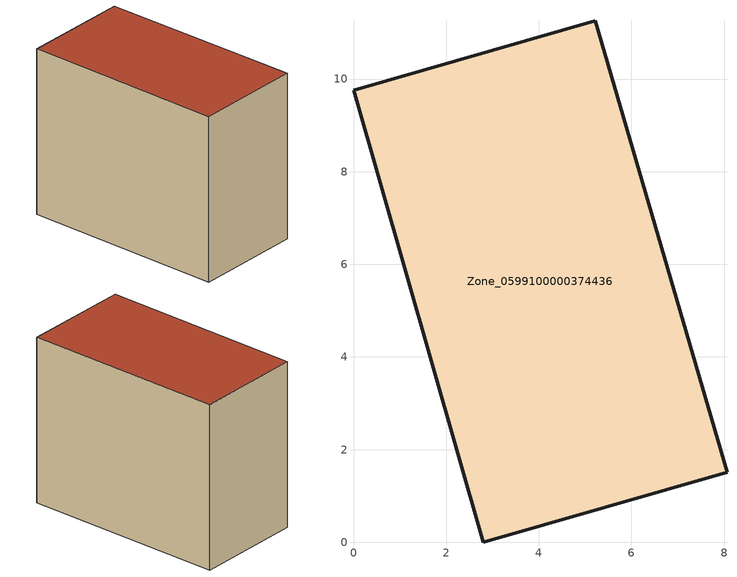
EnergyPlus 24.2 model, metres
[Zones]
Zone_0599100000374436
 floor ground (C_G): 2.81,0 0,9.76 5.22,11.26 8.06,1.51 z1.62
 wall outside (C_F): 2.81,0 8.06,1.51 5.22,11.26 0,9.76 2.81,0 z1.62:10.06
 roof outside (C_R): 0,9.76 2.81,0 8.06,1.51 5.22,11.26 z10.06
[BUILDING]
Pand.0599100000374436: North Axis=0; Terrain=City; Loads Convergence Tolerance Value=0.04; Temperature Convergence Tolerance Value=0.4; Solar Distribution=FullExterior; Maximum Number of Warmup Days=25; Minimum Number of Warmup Days=1
[Site:Location]
Rotterdam.The.Hague.AP_ZH_NLD Design_Conditions: Latitude=51.96; Longitude=4.45; Time Zone=1; Elevation=-4.5
[SITE:GROUNDTEMPERATURE:BUILDINGSURFACE]
18, 18, 18, 18, 18, 18, 18, 18, 18, 18, 18, 18
[MATERIAL] Thermal Absorptance=0.9; Solar Absorptance=0.7; Visible Absorptance=0.7
Name | Roughness | Thickness | Conductivity | Density | Specific Heat
G.TC.1992-2005 | MediumSmooth | 0.15 | 0.06 | 540 | 1210
F.TC.1992-2005 | Rough | 0.3 | 0.12 | 1920 | 840
R.TC.1992-2005 | MediumRough | 0.2 | 0.08 | 1500 | 1000
[CONSTRUCTION]
C_G: G.TC.1992-2005
C_F: F.TC.1992-2005
C_R: R.TC.1992-2005
[ZONE]
Zone_0599100000374436: Type=1; Multiplier=1; Ceiling Height=Autocalculate; Volume=Autocalculate; Floor Area=autocalculate; Part of Total Floor Area=Yes
[ZONEINFILTRATION:DESIGNFLOWRATE]
Infil_Zone_0599100000374436: Zone or ZoneList or Space or SpaceList=Zone_0599100000374436; Schedule=AlwaysOn; Design Flow Rate Calculation Method=Flow/Area; Flow Rate per Floor Area=0.0015; Constant Term Coefficient=1; Temperature Term Coefficient=0; Velocity Term Coefficient=0; Velocity Squared Term Coefficient=0
[HVACTEMPLATE:ZONE:IDEALLOADSAIRSYSTEM]
Zone_0599100000374436: Maximum Heating Supply Air Temperature=50; Minimum Cooling Supply Air Temperature=13; Maximum Heating Supply Air Humidity Ratio=0.0156; Minimum Cooling Supply Air Humidity Ratio=0.0077; Heating Limit=NoLimit; Cooling Limit=NoLimit; Dehumidification Control Type=ConstantSensibleHeatRatio; Cooling Sensible Heat Ratio=0.7; Dehumidification Setpoint=60; Humidification Control Type=None; Humidification Setpoint=30; Outdoor Air Method=None; Outdoor Air Flow Rate per Person=0.00944; Outdoor Air Flow Rate per Zone Floor Area=0; Outdoor Air Flow Rate per Zone=0; Demand Controlled Ventilation Type=None; Outdoor Air Economizer Type=NoEconomizer; Heat Recovery Type=None; Sensible Heat Recovery Effectiveness=0.7; Latent Heat Recovery Effectiveness=0.65
[ZONECONTROL:THERMOSTAT]
ThermostatControl_Zone_0599100000374436: Zone or ZoneList=Zone_0599100000374436; Control Type Schedule=DualSetpointControlType; Control 1=Thermostat_Zone_0599100000374436; Temperature Difference Between Cutout And Setpoint=0
[THERMOSTATSETPOINT:DUALSETPOINT]
Thermostat_Zone_0599100000374436: Heating Setpoint Temperature Schedule=HeatingSetpoint_Zone_0599100000374436; Cooling Setpoint Temperature Schedule=CoolingSetpoint_Zone_0599100000374436
[SCHEDULE:COMPACT]
HeatingSetpoint_Zone_0599100000374436: Through: 12/31, For: AllDays, Until: 24:00, 21
CoolingSetpoint_Zone_0599100000374436: Through: 12/31, For: AllDays, Until: 24:00, 24
DualSetpointControlType: Through: 12/31, For: AllDays, Until: 24:00, 4
AlwaysOn: Through: 12/31, For: AllDays, Until: 24:00, 1
